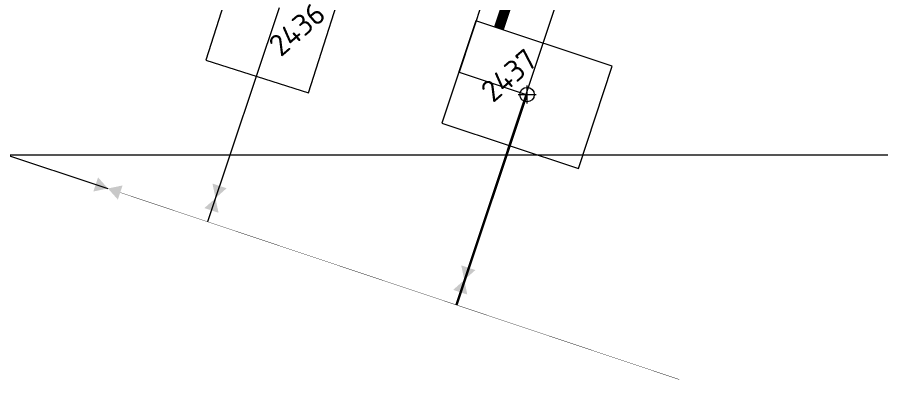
# Model space of a CAD drawing. Header units: millimetres. Extents: x 519 to 9564855, y -810 to 5021775.
# Drawn here: x 9543005.9 to 9543486.1, y 4995874.9 to 4996076.5 of the extents above; entities that cross this region are included whole.
import ezdxf

# ---------------------------------------------------------------- set-up
doc = ezdxf.new("R2010")
doc.units = ezdxf.units.MM
doc.header["$LTSCALE"] = 2
doc.header["$MEASUREMENT"] = 0
doc.header["$PDMODE"] = 2
doc.header["$PDSIZE"] = 5
for name, color, linetype in [('Existing roads', 41, 'Continuous'), ('GRID_PULKOVO', 7, 'Continuous'), ('OilColl&Flowlines', 3, 'Continuous'), ('Скважины  2018 года', 7, 'Continuous'), ('Скважины 2019г.', 241, 'Continuous')]:
    doc.layers.add(name, color=color, linetype=linetype)
doc.layers.add('TX_OIL_New FG', color=244, linetype='Continuous', lineweight=50)
doc.styles.add('Elect', font='isocpeur.ttf')

msp = doc.modelspace()

# ---------------------------------------------------------------- linework, layer by layer
at = {"layer": 'Existing roads', "lineweight": 0, "const_width": 5.7, "flags": 128}
msp.add_lwpolyline([(9543296.68333, 4996139.22691), (9543273.7527, 4996070.28438)], dxfattribs=at)
at = {"layer": 'GRID_PULKOVO', "lineweight": 0}
msp.add_line((9533000, 4996000), (9548000, 4996000), dxfattribs=at)
at = {"layer": 'OilColl&Flowlines', "color": 3, "linetype": 'ByBlock', "lineweight": 0, "ltscale": 25}
msp.add_line((9542195.45936, 4996266.1416), (9543056.33363, 4995981.2939), dxfattribs=at)
at = {"layer": 'OilColl&Flowlines', "color": 3, "linetype": 'ByBlock', "lineweight": 0, "ltscale": 50}
for p, q in [((9543151.5, 4996081.7), (9543111.7368, 4995962.79101)), ((9543289.4, 4996033.5), (9543250.26426, 4995916.46739))]:
    msp.add_line(p, q, dxfattribs=at)
at = {"layer": 'OilColl&Flowlines', "color": 3, "lineweight": 0}
for points in [[(9543050.82907, 4995987.47392), (9543056.33363, 4995981.2939), (9543048.22929, 4995979.61682)], [(9543064.43797, 4995982.97098), (9543061.8382, 4995975.11388), (9543056.33363, 4995981.2939)], [(9543122.32023, 4995981.41302), (9543116.1402, 4995975.90845), (9543114.46312, 4995984.01279)], [(9543117.81729, 4995967.80411), (9543109.96018, 4995970.40388), (9543116.1402, 4995975.90845)], [(9543260.67415, 4995935.92282), (9543254.49413, 4995930.41825), (9543252.81705, 4995938.52259)], [(9543256.17121, 4995922.31391), (9543248.31411, 4995924.91368), (9543254.49413, 4995930.41825)]]:
    msp.add_solid(points, dxfattribs=at)
at = {"layer": 'TX_OIL_New FG', "color": 116, "linetype": 'ByBlock', "lineweight": 0, "ltscale": 1.5, "true_color": 0x136734}
for p, q in [((9543313.41337, 4996233.24108, -25.0766), (9543251.58226, 4996046.02576, -25.0766)), ((9543251.58226, 4996046.02576, -25.0766), (9543289.5541, 4996033.4504, -25.0766))]:
    msp.add_line(p, q, dxfattribs=at)
at = {"layer": 'Скважины  2018 года', "color": 3, "linetype": 'ByBlock', "lineweight": 0, "ltscale": 50}
msp.add_line((9543330.7, 4996159.6), (9543249.88003, 4995916.59587), dxfattribs=at)
at = {"layer": 'Скважины  2018 года', "color": 3, "linetype": 'ByBlock', "lineweight": 0, "ltscale": 50, "const_width": 0.2, "elevation": 0}
msp.add_lwpolyline([(9543063.13809, 4995979.04243), (9543374.17212, 4995875.03257)], dxfattribs=at)
at = {"layer": 'Скважины 2019г.', "color": 0, "linetype": 'ByBlock', "lineweight": 0}
for points in [[(9543135.07782, 4996128.92618), (9543110.76108, 4996052.71138), (9543167.92218, 4996034.47382), (9543192.23892, 4996110.68862)], [(9543241.99664, 4996017.59649), (9543317.94031, 4995992.44576), (9543336.80336, 4996049.40351), (9543260.85969, 4996074.55424)]]:
    msp.add_lwpolyline(points, close=True, dxfattribs=at)
msp.add_circle((9543289.4, 4996033.5), 4, dxfattribs=at)
msp.add_point((9543289.4, 4996033.5), dxfattribs=at)

# ---------------------------------------------------------------- texts
at = {"layer": 'Скважины 2019г.', "color": 0, "linetype": 'ByBlock', "lineweight": 0, "style": 'Elect'}
for s, p in [('2436', (9543152.45999, 4996054.06551)), ('2437', (9543270.42969, 4996028.53948))]:
    msp.add_text(s, height=12, rotation=41, dxfattribs=at).set_placement(p)

doc.saveas('drawing.dxf')
